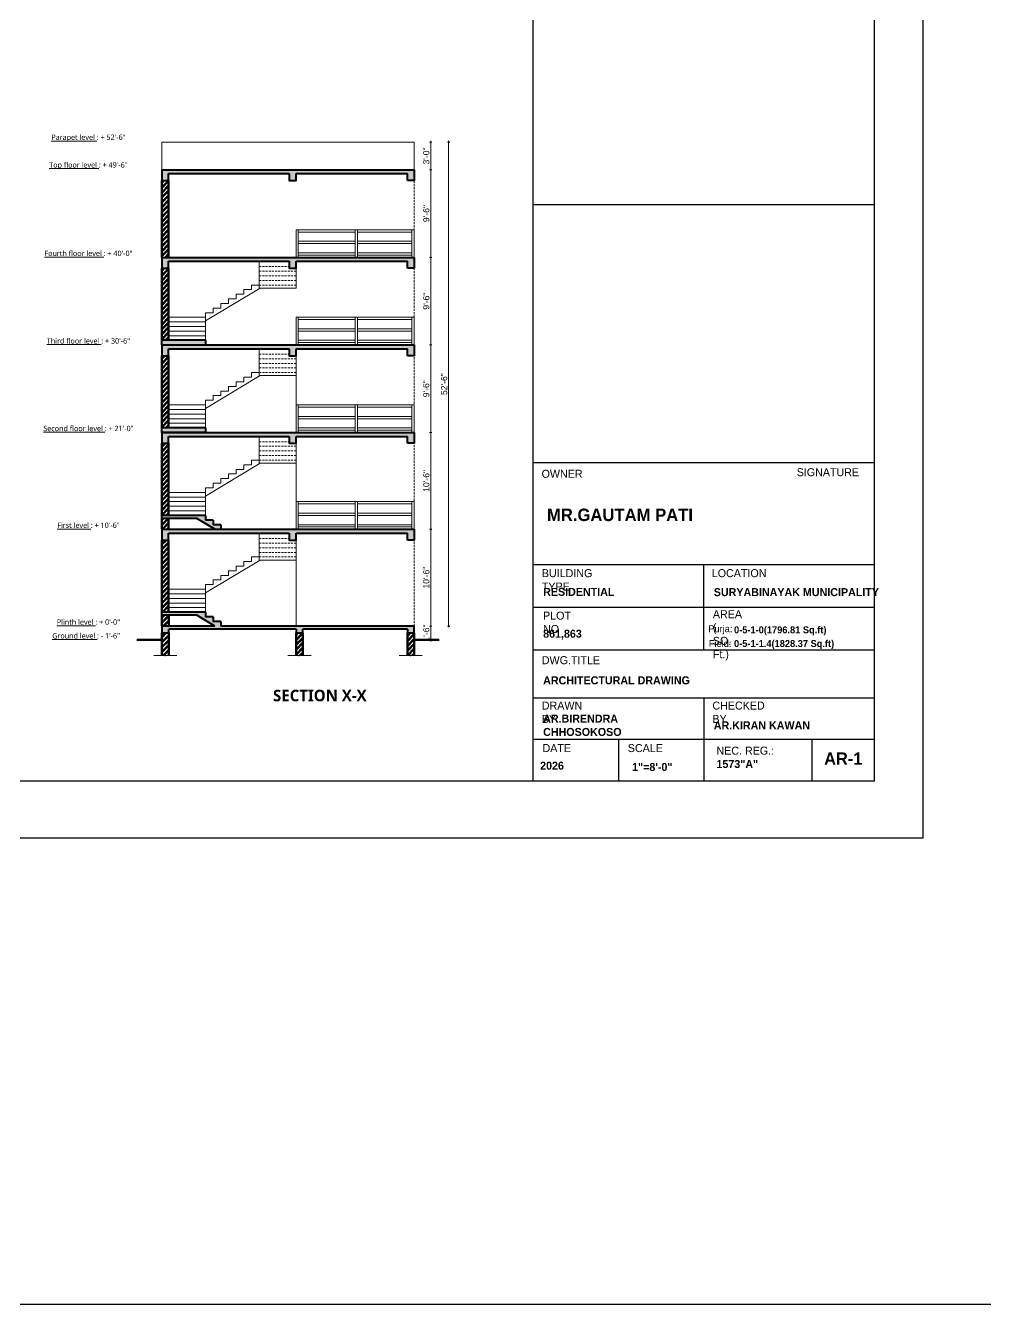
# Model space of a CAD drawing. Header units: inches. Extents: x -71 to 2682309, y -3332 to 801571.
# Drawn here: x 2669525 to 2670775, y 796370 to 798035 of the extents above; entities that cross this region are included whole.
import ezdxf

# ---------------------------------------------------------------- set-up
doc = ezdxf.new("R2010")
doc.units = ezdxf.units.IN
doc.header["$MEASUREMENT"] = 0
doc.header["$PDMODE"] = 99
doc.linetypes.add('HIDDEN2', pattern=[0.1875, 0.125, -0.0625])
doc.layers.add('ASHADE', color=253, linetype='Continuous')
doc.layers.add('lettring', color=7, linetype='Continuous')
for name, color, linetype, lineweight in [('BORDER', 5, 'Continuous', 60), ('CONC. OUTLINE RA', 150, 'Continuous', 40), ('Hatch', 254, 'Continuous', 9), ('hatch EA', 253, 'Continuous', 5), ('HATCH RA', 8, 'Continuous', 9), ('REINFORCEMENT RA', 1, 'Continuous', 30), ('stair EA', 132, 'Continuous', 5), ('Text', 7, 'Continuous', 20), ('wall EA', 24, 'Continuous', 40), ('WALL RA', 42, 'Continuous', 50)]:
    doc.layers.add(name, color=color, linetype=linetype, lineweight=lineweight)
doc.styles.add('ARIAL', font='GOTHIC.TTF')
doc.styles.add('DIM 8', font='arial.ttf', dxfattribs={"height": 8})
doc.styles.add('m4', font='', dxfattribs={"height": 9})
doc.styles.get("Standard").update_dxf_attribs({"font": 'arial.ttf'})
doc.styles.get('m4').set_extended_font_data('Revel Light')
doc.dimstyles.new('Copy of DIM 8', dxfattribs={"dimtxt": 8, "dimasz": 1, "dimexe": 6, "dimexo": 18, "dimgap": 1.6875, "dimtad": 1, "dimdec": 0, "dimzin": 3, "dimdsep": 46, "dimlunit": 4, "dimtxsty": 'DIM 8', "dimblk": 'dot 2', "dimcen": 0.09375, "dimse1": 1, "dimse2": 1, "dimclrd": 1, "dimclre": 1, "dimclrt": 256, "dimadec": 0, "dimazin": 0, "dimtfac": 0.75, "dimtdec": 0, "dimtix": 1, "dimtmove": 1, "dimatfit": 3, "dimldrblk": 'DOT', "dimfxl": 1, "dimtolj": 1, "dimtzin": 0, "dimlwd": 9, "dimlwe": 9, "dimarcsym": 0})
pattern_1 = [(50, (9309.816, 6336.964), (7.172601826, -0.62752135), [0.75, -8.25]), (355, (9309.816, 6336.964), (-1.387513336, 7.521921337), [0.6, -6.6]), (100.45144446, (9310.414, 6336.912), (5.785088467, 6.89439991), [0.63740192, -7.01142112]), (46.1842, (9309.816, 6338.964), (10.672413307, -1.655192808), [1.125, -12.375]), (96.6356355, (9310.705, 6338.826), (9.346619457, 9.741186008), [0.95610342, -10.5171376]), (351.184164, (9309.816, 6338.964), (9.34661945, 9.741186003), [0.9, -9.90000001]), (21, (9310.816, 6338.464), (5.969070521, -4.026188907), [0.75, -8.25]), (326, (9310.816, 6338.464), (2.43315332, 7.25150045), [0.6, -6.6]), (71.45144474, (9311.3134, 6338.129), (8.402223767, 3.225311528), [0.6374019, -7.01142112]), (37.5, (9309.816, 6336.9642), (0.1215985532, 3.3289385383), [0, -6.52, 0, -6.7, 0, -6.625]), (7.5, (9309.816, 6336.9642), (2.6306953744, 3.944117119), [0, -3.82, 0, -6.37, 0, -2.525]), (327.5, (9307.586, 6336.9642), (5.3382243617, -0.2255487173), [0, -2.5, 0, -7.8, 0, -10.35]), (317.5, (9306.586, 6336.964), (5.8318616934, 1.001049823), [0, -3.25, 0, -5.18, 0, -7.35])]

# ---------------------------------------------------------------- blocks, each defined once
blk = doc.blocks.new('dot1')
at = {"layer": 'Hatch'}
h = blk.add_hatch(color=256, dxfattribs=at)
edge = h.paths.add_edge_path()
edge.add_arc((0, 0), 1, 0, 360)
for p, q in [((3, 0), (-3, 0)), ((0, 3), (0, -3))]:
    blk.add_line(p, q, dxfattribs=at)
blk.add_circle((0, 0), 1, dxfattribs=at)
blk = doc.blocks.new('dot 2')
at = {"layer": 'Hatch', "xscale": 0.5, "yscale": 0.5, "zscale": 0.5}
blk.add_blockref('dot1', (0, 0), dxfattribs=at)
blk = doc.blocks.new('*D1207')
at = {"layer": 'Defpoints', "color": 0, "transparency": 16777216}
for p in [(0, 797733.4), (0, 797733.4), (2670031.4, 797619.4)]:
    blk.add_point(p, dxfattribs=at)
at = {"layer": 'lettring', "color": 1, "lineweight": 9, "transparency": 16777216}
blk.add_line((0, 797620.4), (0, 797732.4), dxfattribs=at)
for p, rotation in [((0, 797733.4), 90), ((0, 797619.4), 270)]:
    blk.add_blockref('dot 2', p, dxfattribs=dict(at, rotation=rotation))
at = {"layer": 'lettring', "transparency": 16777216, "insert": (-5.8, 797676.4), "char_height": 8, "attachment_point": 5, "rotation": 90, "style": 'DIM 8'}
blk.add_mtext('\\A1;9\'-6"', dxfattribs=at)
blk = doc.blocks.new('_Dot')
at = {"color": 0, "linetype": 'ByBlock', "lineweight": -2}
blk.add_line((-0.5, 0), (-1, 0), dxfattribs=at)
at = {"color": 0, "linetype": 'ByBlock', "const_width": 0.5}
blk.add_lwpolyline([(-0.25, 0, 1), (0.25, 0, 1)], format="xyb", close=True, dxfattribs=at)
blk = doc.blocks.new('*D1208')
at = {"layer": 'Defpoints', "color": 0, "transparency": 16777216}
for p in [(0, 797847.4), (2670031.4, 797847.4), (0, 797733.4)]:
    blk.add_point(p, dxfattribs=at)
at = {"layer": 'lettring', "color": 1, "lineweight": 9, "transparency": 16777216}
blk.add_line((0, 797734.4), (0, 797846.4), dxfattribs=at)
for p, rotation in [((0, 797847.4), 90), ((0, 797733.4), 270)]:
    blk.add_blockref('dot 2', p, dxfattribs=dict(at, rotation=rotation))
at = {"layer": 'lettring', "transparency": 16777216, "insert": (-5.8, 797790.4), "char_height": 8, "attachment_point": 5, "rotation": 90, "style": 'DIM 8'}
blk.add_mtext('\\A1;9\'-6"', dxfattribs=at)
blk = doc.blocks.new('*D1209')
at = {"layer": 'Defpoints', "color": 0, "transparency": 16777216}
for p in [(2670022.4, 797253.4), (2670052.9, 797253.4), (2670031.4, 797235.4)]:
    blk.add_point(p, dxfattribs=at)
at = {"layer": 'lettring', "color": 1, "lineweight": 9, "transparency": 16777216}
for p, q in [((2670052.9, 797254.4), (2670052.9, 797255.4)), ((2670052.9, 797235.4), (2670052.9, 797253.4)), ((2670052.9, 797234.4), (2670052.9, 797233.4))]:
    blk.add_line(p, q, dxfattribs=at)
for p, rotation in [((2670052.9, 797253.4), 270), ((2670052.9, 797235.4), 90)]:
    blk.add_blockref('dot 2', p, dxfattribs=dict(at, rotation=rotation))
at = {"layer": 'lettring', "transparency": 16777216, "insert": (2670047.1, 797244.4), "char_height": 8, "attachment_point": 5, "rotation": 90, "style": 'DIM 8'}
blk.add_mtext('\\A1;1\'-6"', dxfattribs=at)
blk = doc.blocks.new('*D1210')
at = {"layer": 'Defpoints', "color": 0, "transparency": 16777216}
for p in [(2670031.4, 797379.4), (2670052.9, 797379.4), (2670022.4, 797253.4)]:
    blk.add_point(p, dxfattribs=at)
at = {"layer": 'lettring', "color": 1, "lineweight": 9, "transparency": 16777216}
blk.add_line((2670052.9, 797254.4), (2670052.9, 797378.4), dxfattribs=at)
for p, rotation in [((2670052.9, 797379.4), 90), ((2670052.9, 797253.4), 270)]:
    blk.add_blockref('dot 2', p, dxfattribs=dict(at, rotation=rotation))
at = {"layer": 'lettring', "transparency": 16777216, "insert": (2670047.1, 797316.4), "char_height": 8, "attachment_point": 5, "rotation": 90, "style": 'DIM 8'}
blk.add_mtext('\\A1;10\'-6"', dxfattribs=at)
blk = doc.blocks.new('*D1211')
at = {"layer": 'Defpoints', "color": 0, "transparency": 16777216}
for p in [(2670031.4, 797505.4), (2670052.9, 797505.4), (2670031.4, 797379.4)]:
    blk.add_point(p, dxfattribs=at)
at = {"layer": 'lettring', "color": 1, "lineweight": 9, "transparency": 16777216}
blk.add_line((2670052.9, 797380.4), (2670052.9, 797504.4), dxfattribs=at)
for p, rotation in [((2670052.9, 797505.4), 90), ((2670052.9, 797379.4), 270)]:
    blk.add_blockref('dot 2', p, dxfattribs=dict(at, rotation=rotation))
at = {"layer": 'lettring', "transparency": 16777216, "insert": (2670047.1, 797442.4), "char_height": 8, "attachment_point": 5, "rotation": 90, "style": 'DIM 8'}
blk.add_mtext('\\A1;10\'-6"', dxfattribs=at)
blk = doc.blocks.new('*D1212')
at = {"layer": 'Defpoints', "color": 0, "transparency": 16777216}
for p in [(2670031.4, 797619.4), (2670052.9, 797619.4), (2670031.4, 797505.4)]:
    blk.add_point(p, dxfattribs=at)
at = {"layer": 'lettring', "color": 1, "lineweight": 9, "transparency": 16777216}
blk.add_line((2670052.9, 797506.4), (2670052.9, 797618.4), dxfattribs=at)
for p, rotation in [((2670052.9, 797619.4), 90), ((2670052.9, 797505.4), 270)]:
    blk.add_blockref('dot 2', p, dxfattribs=dict(at, rotation=rotation))
at = {"layer": 'lettring', "transparency": 16777216, "insert": (2670047.1, 797562.4), "char_height": 8, "attachment_point": 5, "rotation": 90, "style": 'DIM 8'}
blk.add_mtext('\\A1;9\'-6"', dxfattribs=at)
blk = doc.blocks.new('*D1213')
at = {"layer": 'Defpoints', "color": 0, "transparency": 16777216}
for p in [(2670031.4, 797733.4), (2670052.9, 797733.4), (2670031.4, 797619.4)]:
    blk.add_point(p, dxfattribs=at)
at = {"layer": 'lettring', "color": 1, "lineweight": 9, "transparency": 16777216}
blk.add_line((2670052.9, 797620.4), (2670052.9, 797732.4), dxfattribs=at)
for p, rotation in [((2670052.9, 797733.4), 90), ((2670052.9, 797619.4), 270)]:
    blk.add_blockref('dot 2', p, dxfattribs=dict(at, rotation=rotation))
at = {"layer": 'lettring', "transparency": 16777216, "insert": (2670047.1, 797676.4), "char_height": 8, "attachment_point": 5, "rotation": 90, "style": 'DIM 8'}
blk.add_mtext('\\A1;9\'-6"', dxfattribs=at)
blk = doc.blocks.new('*D1214')
at = {"layer": 'Defpoints', "color": 0, "transparency": 16777216}
for p in [(2670031.4, 797847.4), (2670052.9, 797847.4), (2670031.4, 797733.4)]:
    blk.add_point(p, dxfattribs=at)
at = {"layer": 'lettring', "color": 1, "lineweight": 9, "transparency": 16777216}
blk.add_line((2670052.9, 797734.4), (2670052.9, 797846.4), dxfattribs=at)
for p, rotation in [((2670052.9, 797847.4), 90), ((2670052.9, 797733.4), 270)]:
    blk.add_blockref('dot 2', p, dxfattribs=dict(at, rotation=rotation))
at = {"layer": 'lettring', "transparency": 16777216, "insert": (2670047.1, 797790.4), "char_height": 8, "attachment_point": 5, "rotation": 90, "style": 'DIM 8'}
blk.add_mtext('\\A1;9\'-6"', dxfattribs=at)
blk = doc.blocks.new('*D1215')
at = {"layer": 'Defpoints', "color": 0, "transparency": 16777216}
for p in [(2670031.4, 797883.4), (2670052.9, 797883.4), (2670031.4, 797847.4)]:
    blk.add_point(p, dxfattribs=at)
at = {"layer": 'lettring', "color": 1, "lineweight": 9, "transparency": 16777216}
blk.add_line((2670052.9, 797848.4), (2670052.9, 797882.4), dxfattribs=at)
for p, rotation in [((2670052.9, 797883.4), 90), ((2670052.9, 797847.4), 270)]:
    blk.add_blockref('dot 2', p, dxfattribs=dict(at, rotation=rotation))
at = {"layer": 'lettring', "transparency": 16777216, "insert": (2670047.1, 797865.4), "char_height": 8, "attachment_point": 5, "rotation": 90, "style": 'DIM 8'}
blk.add_mtext('\\A1;3\'-0"', dxfattribs=at)
blk = doc.blocks.new('*D1206')
at = {"layer": 'Defpoints', "color": 0, "transparency": 16777216}
for p in [(2670031.4, 797883.4), (2670031.4, 797253.4), (2670076.2, 797253.4)]:
    blk.add_point(p, dxfattribs=at)
at = {"layer": 'lettring', "color": 1, "lineweight": 9, "transparency": 16777216}
blk.add_line((2670076.2, 797882.4), (2670076.2, 797254.4), dxfattribs=at)
for p, rotation in [((2670076.2, 797883.4), 90), ((2670076.2, 797253.4), 270)]:
    blk.add_blockref('dot 2', p, dxfattribs=dict(at, rotation=rotation))
at = {"layer": 'lettring', "transparency": 16777216, "insert": (2670070.4, 797568.4), "char_height": 8, "attachment_point": 5, "rotation": 90, "style": 'DIM 8'}
blk.add_mtext('\\A1;52\'-6"', dxfattribs=at)

msp = doc.modelspace()

# ---------------------------------------------------------------- hatches: boundary and pattern name
at = {"layer": 'hatch EA'}
h = msp.add_hatch(dxfattribs=at)
h.set_pattern_fill('ANSI32', color=256, scale=12)
h.set_pattern_definition([(45, (9309.816, 6336.964), (-3.181980515, 3.181980515), []), (45, (9311.9373, 6336.964), (-3.181980515, 3.181980515), [])])
h.paths.add_polyline_path([(2669711.5, 797244.4), (2669702.5, 797244.4), (2669702.5, 797215.2), (2669706.2, 797215.2), (2669706.6, 797214.3), (2669706.8, 797215.2), (2669707, 797216.1), (2669707.5, 797215.2), (2669711.5, 797215.2)])
h.paths.add_polyline_path([(2669886.4, 797244.4), (2669877.4, 797244.4), (2669877.4, 797215.2), (2669881.1, 797215.2), (2669881.5, 797214.3), (2669881.7, 797215.2), (2669881.9, 797216.1), (2669882.4, 797215.2), (2669886.4, 797215.2)])
h.paths.add_polyline_path([(2670031.4, 797244.4), (2670022.4, 797244.4), (2670022.4, 797215.2), (2670026, 797215.2), (2670026.4, 797214.3), (2670026.6, 797215.2), (2670026.9, 797216.1), (2670027.3, 797215.2), (2670031.4, 797215.2)])
h.paths.add_polyline_path([(2669711.4, 797365.4), (2669702.5, 797365.4), (2669702.5, 797271.4), (2669711.4, 797271.4)])
h.paths.add_polyline_path([(2669711.5, 797267.4), (2669702.5, 797267.4), (2669702.5, 797253.4), (2669711.5, 797253.4)])
h.paths.add_polyline_path([(2669711.4, 797393.4), (2669702.5, 797393.4), (2669702.5, 797379.4), (2669711.4, 797379.4)])
h.paths.add_polyline_path([(2669711.4, 797491.4), (2669702.5, 797491.4), (2669702.5, 797397.4), (2669711.4, 797397.4)])
h.paths.add_polyline_path([(2669711.4, 797605.4), (2669702.5, 797605.4), (2669702.5, 797511.4), (2669711.4, 797511.4)])
h.paths.add_polyline_path([(2669711.4, 797719.4), (2669702.5, 797719.4), (2669702.5, 797625.4), (2669711.4, 797625.4)])
h.paths.add_polyline_path([(2669711.4, 797833.4), (2669702.5, 797833.4), (2669702.5, 797733.4), (2669711.4, 797733.4)])
at = {"layer": 'HATCH RA', "transparency": 33554687}
h = msp.add_hatch(dxfattribs=at)
h.set_pattern_fill('AR-CONC', color=256)
h.set_pattern_definition(pattern_1)
h.paths.add_polyline_path([(2669877.4, 797842.4), (2670022.4, 797842.4), (2670022.4, 797833.4), (2670031.4, 797833.4), (2670031.4, 797847.4), (2669702.5, 797847.4), (2669702.5, 797833.4), (2669711.4, 797833.4), (2669711.4, 797842.4), (2669868.4, 797842.4), (2669868.4, 797833.4), (2669877.4, 797833.4)])
h = msp.add_hatch(dxfattribs=at)
h.set_pattern_fill('AR-CONC', color=256)
h.set_pattern_definition(pattern_1)
h.paths.add_polyline_path([(2669877.4, 797728.4), (2670022.4, 797728.4), (2670022.4, 797719.4), (2670031.4, 797719.4), (2670031.4, 797733.4), (2669702.5, 797733.4), (2669702.5, 797719.4), (2669711.4, 797719.4), (2669711.4, 797728.4), (2669868.4, 797728.4), (2669868.4, 797719.4), (2669877.4, 797719.4)])
h.paths.add_polyline_path([(2670031.4, 797619.4), (2669702.5, 797619.4), (2669702.5, 797605.4), (2669711.4, 797605.4), (2669711.4, 797614.4), (2669868.4, 797614.4), (2669868.4, 797605.4), (2669877.4, 797605.4), (2669877.4, 797614.4), (2670022.4, 797614.4), (2670022.4, 797605.4), (2670031.4, 797605.4)])
h.paths.add_polyline_path([(2669877.4, 797500.4), (2670022.4, 797500.4), (2670022.4, 797491.4), (2670031.4, 797491.4), (2670031.4, 797505.4), (2669702.5, 797505.4), (2669702.5, 797491.4), (2669711.4, 797491.4), (2669711.4, 797500.4), (2669868.4, 797500.4), (2669868.4, 797491.4), (2669877.4, 797491.4)])
h.paths.add_polyline_path([(2670031.4, 797379.4), (2669702.5, 797379.4), (2669702.5, 797365.4), (2669711.4, 797365.4), (2669711.4, 797374.4), (2669868.4, 797374.4), (2669868.4, 797365.4), (2669877.4, 797365.4), (2669877.4, 797374.4), (2670022.4, 797374.4), (2670022.4, 797365.4), (2670031.4, 797365.4)])
h.paths.add_polyline_path([(2670031.4, 797253.4), (2670022.4, 797253.4), (2669886.4, 797253.4), (2669877.4, 797253.4), (2669779.4, 797253.4), (2669779.4, 797259.4), (2669769.4, 797259.4), (2669769.4, 797265.4), (2669759.4, 797265.4), (2669759.4, 797271.4), (2669702.5, 797271.4), (2669702.5, 797267.4), (2669748.3, 797267.4), (2669771.7, 797253.4), (2669711.5, 797253.4), (2669702.5, 797253.4), (2669702.5, 797244.4), (2669711.5, 797244.4), (2669711.5, 797249.4), (2669877.4, 797249.4), (2669877.4, 797244.4), (2669886.4, 797244.4), (2669886.4, 797249.4), (2670022.4, 797249.4), (2670022.4, 797244.4), (2670031.4, 797244.4)])
h.paths.add_polyline_path([(2669779.4, 797385.4), (2669769.4, 797385.4), (2669769.4, 797391.4), (2669759.4, 797391.4), (2669759.4, 797397.4), (2669702.5, 797397.4), (2669702.5, 797393.4), (2669748.3, 797393.4), (2669771.7, 797379.4), (2669779.4, 797379.4)])
h.paths.add_polyline_path([(2669759.4, 797511.4), (2669702.5, 797511.4), (2669702.5, 797505.4), (2669759.4, 797505.4)])
h.paths.add_polyline_path([(2669759.4, 797625.4), (2669702.5, 797625.4), (2669702.5, 797619.4), (2669759.4, 797619.4)])

# ---------------------------------------------------------------- linework, layer by layer
at = {"layer": 'BORDER', "lineweight": 30}
for p, q in [((2670186.5, 797052), (2670186.5, 799142.6)), ((2670631.1, 797052), (2670631.1, 799142.6)), ((2670631.1, 797801.6), (2670186.5, 797801.6)), ((2670186.5, 797466.4), (2670631.1, 797466.4)), ((2670186.5, 797333.6), (2670631.1, 797333.6)), ((2670408.8, 797222.5), (2670408.8, 797333.6)), ((2670186.5, 797278.1), (2670631.1, 797278.1)), ((2670186.5, 797222.5), (2670631.1, 797222.5)), ((2670186.5, 797160), (2670631.1, 797160)), ((2670408.8, 797160), (2670408.8, 797052)), ((2670186.5, 797106), (2670631.1, 797106)), ((2670297.6, 797106), (2670297.6, 797052)), ((2670549.3, 797106), (2670549.3, 797052))]:
    msp.add_line(p, q, dxfattribs=at)
msp.add_lwpolyline([(2670631.1, 799142.6), (2669095, 799142.6), (2667654.4, 799142.6), (2667654.4, 798094.2), (2667654.4, 797052), (2669095, 797052), (2670631.1, 797052)], dxfattribs=at)
at = {"layer": 'CONC. OUTLINE RA'}
for p, q in [((2669702.5, 797847.4), (2670031.4, 797847.4)), ((2669702.5, 797847.4), (2669702.5, 797833.4)), ((2670031.4, 797847.4), (2670031.4, 797833.4)), ((2669702.5, 797833.4), (2669711.4, 797833.4)), ((2669711.4, 797842.4), (2669868.4, 797842.4)), ((2669711.4, 797833.4), (2669711.4, 797842.4)), ((2669877.4, 797842.4), (2670022.4, 797842.4)), ((2670022.4, 797833.4), (2670022.4, 797842.4)), ((2670031.4, 797833.4), (2670022.4, 797833.4)), ((2669702.5, 797733.4), (2670031.4, 797733.4)), ((2669702.5, 797733.4), (2669702.5, 797719.4)), ((2670031.4, 797733.4), (2670031.4, 797719.4)), ((2669702.5, 797719.4), (2669711.4, 797719.4)), ((2669711.4, 797728.4), (2669868.4, 797728.4)), ((2669711.4, 797719.4), (2669711.4, 797728.4)), ((2669877.4, 797728.4), (2670022.4, 797728.4)), ((2670022.4, 797719.4), (2670022.4, 797728.4)), ((2670031.4, 797719.4), (2670022.4, 797719.4)), ((2669759.4, 797625.4), (2669702.5, 797625.4)), ((2669702.5, 797619.4), (2669702.5, 797625.4)), ((2669702.5, 797619.4), (2670031.4, 797619.4)), ((2669702.5, 797619.4), (2669702.5, 797605.4)), ((2669711.4, 797614.4), (2669868.4, 797614.4)), ((2669711.4, 797605.4), (2669711.4, 797614.4)), ((2669759.4, 797625.4), (2669759.4, 797619.4)), ((2669877.4, 797614.4), (2670022.4, 797614.4)), ((2670022.4, 797605.4), (2670022.4, 797614.4)), ((2670031.4, 797619.4), (2670031.4, 797605.4)), ((2669702.5, 797605.4), (2669711.4, 797605.4)), ((2670031.4, 797605.4), (2670022.4, 797605.4)), ((2669759.4, 797511.4), (2669702.5, 797511.4)), ((2669702.5, 797505.4), (2669702.5, 797511.4)), ((2669702.5, 797505.4), (2670031.4, 797505.4)), ((2669702.5, 797505.4), (2669702.5, 797491.4)), ((2669759.4, 797505.4), (2669702.5, 797505.4)), ((2669711.4, 797500.4), (2669868.4, 797500.4)), ((2669711.4, 797491.4), (2669711.4, 797500.4)), ((2669759.4, 797511.4), (2669759.4, 797505.4)), ((2669877.4, 797500.4), (2670022.4, 797500.4)), ((2670022.4, 797491.4), (2670022.4, 797500.4)), ((2670031.4, 797505.4), (2670031.4, 797491.4)), ((2669702.5, 797491.4), (2669711.4, 797491.4)), ((2670031.4, 797491.4), (2670022.4, 797491.4)), ((2669759.4, 797397.4), (2669702.5, 797397.4)), ((2669702.5, 797393.4), (2669702.5, 797397.4)), ((2669759.4, 797397.4), (2669759.4, 797391.4)), ((2669748.3, 797393.4), (2669702.5, 797393.4)), ((2669702.5, 797379.4), (2670031.4, 797379.4)), ((2669702.5, 797379.4), (2669702.5, 797365.4)), ((2669771.7, 797379.4), (2669748.3, 797393.4)), ((2669769.4, 797391.4), (2669759.4, 797391.4)), ((2669769.4, 797391.4), (2669769.4, 797385.4)), ((2669779.4, 797385.4), (2669769.4, 797385.4)), ((2669779.4, 797385.4), (2669779.4, 797379.4)), ((2670031.4, 797379.4), (2670031.4, 797365.4)), ((2669702.5, 797365.4), (2669711.4, 797365.4)), ((2669711.4, 797374.4), (2669868.4, 797374.4)), ((2669711.4, 797365.4), (2669711.4, 797374.4)), ((2669877.4, 797374.4), (2670022.4, 797374.4)), ((2670022.4, 797365.4), (2670022.4, 797374.4)), ((2670031.4, 797365.4), (2670022.4, 797365.4)), ((2669759.4, 797271.4), (2669702.5, 797271.4)), ((2669702.5, 797267.4), (2669702.5, 797271.4)), ((2669748.3, 797267.4), (2669702.5, 797267.4)), ((2669771.7, 797253.4), (2669748.3, 797267.4)), ((2669759.4, 797271.4), (2669759.4, 797265.4)), ((2669769.4, 797265.4), (2669759.4, 797265.4)), ((2669769.4, 797265.4), (2669769.4, 797259.4)), ((2669771.7, 797253.4), (2669711.5, 797253.4)), ((2669877.4, 797249.4), (2669711.5, 797249.4)), ((2669779.4, 797259.4), (2669769.4, 797259.4)), ((2669779.4, 797259.4), (2669779.4, 797253.4)), ((2669877.4, 797253.4), (2669779.4, 797253.4)), ((2670022.4, 797253.4), (2669886.4, 797253.4)), ((2670022.4, 797249.4), (2669886.4, 797249.4))]:
    msp.add_line(p, q, dxfattribs=at)
for points in [[(2669868.4, 797842.4), (2669868.4, 797833.4), (2669877.4, 797833.4), (2669877.4, 797842.4)], [(2669868.4, 797728.4), (2669868.4, 797719.4), (2669877.4, 797719.4), (2669877.4, 797728.4)], [(2669868.4, 797614.4), (2669868.4, 797605.4), (2669877.4, 797605.4), (2669877.4, 797614.4)], [(2669868.4, 797500.4), (2669868.4, 797491.4), (2669877.4, 797491.4), (2669877.4, 797500.4)], [(2669868.4, 797374.4), (2669868.4, 797365.4), (2669877.4, 797365.4), (2669877.4, 797374.4)], [(2669711.5, 797253.4), (2669702.5, 797253.4), (2669702.5, 797244.4), (2669711.5, 797244.4), (2669711.5, 797249.4)], [(2669886.4, 797253.4), (2669877.4, 797253.4)], [(2669877.4, 797249.4), (2669877.4, 797244.4), (2669886.4, 797244.4), (2669886.4, 797249.4)], [(2670022.4, 797249.4), (2670022.4, 797244.4), (2670031.4, 797244.4), (2670031.4, 797253.4), (2670022.4, 797253.4)]]:
    msp.add_lwpolyline(points, dxfattribs=at)
at = {"layer": 'Defpoints'}
msp.add_lwpolyline([(2667525.9, 799217.4), (2670693.9, 799217.4), (2670693.9, 796977.2), (2667525.9, 796977.2)], close=True, dxfattribs=at)
at = {"layer": 'REINFORCEMENT RA'}
msp.add_lwpolyline([(2666637.8, 799700), (2674514.3, 799700), (2674514.3, 796370.3), (2666637.8, 796370.3)], close=True, dxfattribs=at)
at = {"layer": 'stair EA'}
for p, q in [((2669702.5, 797847.4), (2669702.5, 797883.4)), ((2670031.4, 797883.4), (2669702.5, 797883.4)), ((2670031.4, 797847.4), (2670031.4, 797883.4)), ((2669877.4, 797769.4), (2670031.4, 797769.4)), ((2669877.4, 797769.4), (2669877.4, 797733.4)), ((2669880.4, 797769.4), (2669880.4, 797733.4)), ((2669880.4, 797766.4), (2669954.4, 797766.4)), ((2669954.4, 797769.4), (2669954.4, 797733.4)), ((2669957.4, 797769.4), (2669957.4, 797733.4)), ((2669957.4, 797766.4), (2670028.4, 797766.4)), ((2670028.4, 797769.4), (2670028.4, 797733.4)), ((2670031.4, 797769.4), (2670031.4, 797733.4)), ((2669880.4, 797754.4), (2669954.4, 797754.4)), ((2669880.4, 797751.4), (2669954.4, 797751.4)), ((2669957.4, 797754.4), (2670028.4, 797754.4)), ((2669957.4, 797751.4), (2670028.4, 797751.4)), ((2669880.4, 797739.4), (2669954.4, 797739.4)), ((2669880.4, 797736.4), (2669954.4, 797736.4)), ((2669957.4, 797739.4), (2670028.4, 797739.4)), ((2669957.4, 797736.4), (2670028.4, 797736.4)), ((2669829.4, 797703.4), (2669829.4, 797728.4)), ((2669877.4, 797728.4), (2669877.4, 797693.4)), ((2669819.4, 797691.4), (2669819.4, 797697.4)), ((2669819.4, 797697.4), (2669829.4, 797697.4)), ((2669829.4, 797692.7), (2669829.4, 797703.4)), ((2669759.4, 797650.7), (2669830.6, 797693.4)), ((2669789.4, 797673.4), (2669789.4, 797679.4)), ((2669789.4, 797679.4), (2669799.4, 797679.4)), ((2669799.4, 797679.4), (2669799.4, 797685.4)), ((2669799.4, 797685.4), (2669809.4, 797685.4)), ((2669809.4, 797685.4), (2669809.4, 797691.4)), ((2669809.4, 797691.4), (2669819.4, 797691.4)), ((2669830.6, 797693.4), (2669877.4, 797693.4)), ((2669769.4, 797661.4), (2669769.4, 797667.4)), ((2669769.4, 797667.4), (2669779.4, 797667.4)), ((2669779.4, 797667.4), (2669779.4, 797673.4)), ((2669779.4, 797673.4), (2669789.4, 797673.4)), ((2669759.4, 797655.4), (2669711.4, 797655.4)), ((2669759.4, 797649.4), (2669711.4, 797649.4)), ((2669759.4, 797655.4), (2669759.4, 797661.4)), ((2669759.4, 797661.4), (2669769.4, 797661.4)), ((2669759.4, 797625.4), (2669759.4, 797655.4)), ((2669877.4, 797655.4), (2670031.4, 797655.4)), ((2669877.4, 797655.4), (2669877.4, 797619.4)), ((2669877.4, 797655.4), (2670031.4, 797655.4)), ((2669877.4, 797655.4), (2669877.4, 797619.4)), ((2669880.4, 797655.4), (2669880.4, 797619.4)), ((2669880.4, 797655.4), (2669880.4, 797619.4)), ((2669880.4, 797652.4), (2669954.4, 797652.4)), ((2669880.4, 797652.4), (2669954.4, 797652.4)), ((2669954.4, 797655.4), (2669954.4, 797619.4)), ((2669954.4, 797655.4), (2669954.4, 797619.4)), ((2669957.4, 797655.4), (2669957.4, 797619.4)), ((2669957.4, 797655.4), (2669957.4, 797619.4)), ((2669957.4, 797652.4), (2670028.4, 797652.4)), ((2669957.4, 797652.4), (2670028.4, 797652.4)), ((2670028.4, 797655.4), (2670028.4, 797619.4)), ((2670028.4, 797655.4), (2670028.4, 797619.4)), ((2670031.4, 797655.4), (2670031.4, 797619.4)), ((2670031.4, 797655.4), (2670031.4, 797619.4)), ((2669759.4, 797643.4), (2669711.4, 797643.4)), ((2669759.4, 797637.4), (2669711.4, 797637.4)), ((2669759.4, 797631.4), (2669711.4, 797631.4)), ((2669880.4, 797640.4), (2669954.4, 797640.4)), ((2669880.4, 797640.4), (2669954.4, 797640.4)), ((2669880.4, 797637.4), (2669954.4, 797637.4)), ((2669880.4, 797637.4), (2669954.4, 797637.4)), ((2669957.4, 797640.4), (2670028.4, 797640.4)), ((2669957.4, 797640.4), (2670028.4, 797640.4)), ((2669957.4, 797637.4), (2670028.4, 797637.4)), ((2669957.4, 797637.4), (2670028.4, 797637.4)), ((2669829.4, 797589.4), (2669829.4, 797614.4)), ((2669877.4, 797614.4), (2669877.4, 797579.4)), ((2669880.4, 797625.4), (2669954.4, 797625.4)), ((2669880.4, 797625.4), (2669954.4, 797625.4)), ((2669880.4, 797622.4), (2669954.4, 797622.4)), ((2669880.4, 797622.4), (2669954.4, 797622.4)), ((2669957.4, 797625.4), (2670028.4, 797625.4)), ((2669957.4, 797625.4), (2670028.4, 797625.4)), ((2669957.4, 797622.4), (2670028.4, 797622.4)), ((2669957.4, 797622.4), (2670028.4, 797622.4)), ((2669877.4, 797605.4), (2669877.4, 797505.4)), ((2669759.4, 797536.7), (2669830.6, 797579.4)), ((2669819.4, 797577.4), (2669819.4, 797583.4)), ((2669819.4, 797583.4), (2669829.4, 797583.4)), ((2669829.4, 797578.7), (2669829.4, 797589.4)), ((2669830.6, 797579.4), (2669877.4, 797579.4)), ((2669789.4, 797559.4), (2669789.4, 797565.4)), ((2669789.4, 797565.4), (2669799.4, 797565.4)), ((2669799.4, 797565.4), (2669799.4, 797571.4)), ((2669799.4, 797571.4), (2669809.4, 797571.4)), ((2669809.4, 797571.4), (2669809.4, 797577.4)), ((2669809.4, 797577.4), (2669819.4, 797577.4)), ((2669759.4, 797541.4), (2669759.4, 797547.4)), ((2669759.4, 797547.4), (2669769.4, 797547.4)), ((2669769.4, 797547.4), (2669769.4, 797553.4)), ((2669769.4, 797553.4), (2669779.4, 797553.4)), ((2669779.4, 797553.4), (2669779.4, 797559.4)), ((2669779.4, 797559.4), (2669789.4, 797559.4)), ((2669759.4, 797541.4), (2669711.4, 797541.4)), ((2669759.4, 797535.4), (2669711.4, 797535.4)), ((2669759.4, 797529.4), (2669711.4, 797529.4)), ((2669759.4, 797511.4), (2669759.4, 797541.4)), ((2669877.4, 797541.4), (2670031.4, 797541.4)), ((2669877.4, 797541.4), (2669877.4, 797505.4)), ((2669880.4, 797541.4), (2669880.4, 797505.4)), ((2669880.4, 797538.4), (2669954.4, 797538.4)), ((2669954.4, 797541.4), (2669954.4, 797505.4)), ((2669957.4, 797541.4), (2669957.4, 797505.4)), ((2669957.4, 797538.4), (2670028.4, 797538.4)), ((2670028.4, 797541.4), (2670028.4, 797505.4)), ((2670031.4, 797541.4), (2670031.4, 797505.4)), ((2669759.4, 797523.4), (2669711.4, 797523.4)), ((2669759.4, 797517.4), (2669711.4, 797517.4)), ((2669880.4, 797526.4), (2669954.4, 797526.4)), ((2669880.4, 797523.4), (2669954.4, 797523.4)), ((2669957.4, 797526.4), (2670028.4, 797526.4)), ((2669957.4, 797523.4), (2670028.4, 797523.4)), ((2669829.4, 797475.4), (2669829.4, 797500.4)), ((2669877.4, 797500.4), (2669877.4, 797465.4)), ((2669877.4, 797500.4), (2669877.4, 797379.4)), ((2669880.4, 797511.4), (2669954.4, 797511.4)), ((2669880.4, 797508.4), (2669954.4, 797508.4)), ((2669957.4, 797511.4), (2670028.4, 797511.4)), ((2669957.4, 797508.4), (2670028.4, 797508.4)), ((2669759.4, 797422.7), (2669830.6, 797465.4)), ((2669809.4, 797457.4), (2669809.4, 797463.4)), ((2669809.4, 797463.4), (2669819.4, 797463.4)), ((2669819.4, 797463.4), (2669819.4, 797469.4)), ((2669819.4, 797469.4), (2669829.4, 797469.4)), ((2669829.4, 797464.7), (2669829.4, 797475.4)), ((2669830.6, 797465.4), (2669877.4, 797465.4)), ((2669789.4, 797445.4), (2669789.4, 797451.4)), ((2669789.4, 797451.4), (2669799.4, 797451.4)), ((2669799.4, 797451.4), (2669799.4, 797457.4)), ((2669799.4, 797457.4), (2669809.4, 797457.4)), ((2669759.4, 797427.4), (2669759.4, 797433.4)), ((2669759.4, 797433.4), (2669769.4, 797433.4)), ((2669769.4, 797433.4), (2669769.4, 797439.4)), ((2669769.4, 797439.4), (2669779.4, 797439.4)), ((2669779.4, 797439.4), (2669779.4, 797445.4)), ((2669779.4, 797445.4), (2669789.4, 797445.4)), ((2669759.4, 797427.4), (2669711.4, 797427.4)), ((2669759.4, 797421.4), (2669711.4, 797421.4)), ((2669759.4, 797415.4), (2669711.4, 797415.4)), ((2669759.4, 797397.4), (2669759.4, 797427.4)), ((2669877.4, 797415.4), (2670031.4, 797415.4)), ((2669877.4, 797415.4), (2669877.4, 797379.4)), ((2669880.4, 797415.4), (2669880.4, 797379.4)), ((2669880.4, 797412.4), (2669954.4, 797412.4)), ((2669954.4, 797415.4), (2669954.4, 797379.4)), ((2669957.4, 797415.4), (2669957.4, 797379.4)), ((2669957.4, 797412.4), (2670028.4, 797412.4)), ((2670028.4, 797415.4), (2670028.4, 797379.4)), ((2670031.4, 797415.4), (2670031.4, 797379.4)), ((2669759.4, 797409.4), (2669711.4, 797409.4)), ((2669759.4, 797403.4), (2669711.4, 797403.4)), ((2669880.4, 797400.4), (2669954.4, 797400.4)), ((2669880.4, 797397.4), (2669954.4, 797397.4)), ((2669957.4, 797400.4), (2670028.4, 797400.4)), ((2669957.4, 797397.4), (2670028.4, 797397.4)), ((2669880.4, 797385.4), (2669954.4, 797385.4)), ((2669880.4, 797382.4), (2669954.4, 797382.4)), ((2669957.4, 797385.4), (2670028.4, 797385.4)), ((2669957.4, 797382.4), (2670028.4, 797382.4)), ((2669829.4, 797349.4), (2669829.4, 797374.4)), ((2669877.4, 797374.4), (2669877.4, 797339.4)), ((2669877.4, 797374.4), (2669877.4, 797253.4)), ((2669829.4, 797338.7), (2669829.4, 797349.4)), ((2669759.4, 797296.7), (2669830.6, 797339.4)), ((2669799.4, 797325.4), (2669799.4, 797331.4)), ((2669799.4, 797331.4), (2669809.4, 797331.4)), ((2669809.4, 797331.4), (2669809.4, 797337.4)), ((2669809.4, 797337.4), (2669819.4, 797337.4)), ((2669819.4, 797337.4), (2669819.4, 797343.4)), ((2669819.4, 797343.4), (2669829.4, 797343.4)), ((2669830.6, 797339.4), (2669877.4, 797339.4)), ((2669769.4, 797307.4), (2669769.4, 797313.4)), ((2669769.4, 797313.4), (2669779.4, 797313.4)), ((2669779.4, 797313.4), (2669779.4, 797319.4)), ((2669779.4, 797319.4), (2669789.4, 797319.4)), ((2669789.4, 797319.4), (2669789.4, 797325.4)), ((2669789.4, 797325.4), (2669799.4, 797325.4)), ((2669759.4, 797301.4), (2669711.4, 797301.4)), ((2669759.4, 797301.4), (2669759.4, 797307.4)), ((2669759.4, 797307.4), (2669769.4, 797307.4)), ((2669759.4, 797271.4), (2669759.4, 797301.4)), ((2669759.4, 797295.4), (2669711.4, 797295.4)), ((2669759.4, 797289.4), (2669711.4, 797289.4)), ((2669759.4, 797283.4), (2669711.4, 797283.4)), ((2669759.4, 797277.4), (2669711.4, 797277.4)), ((2669692, 797215.2), (2669706.2, 797215.2)), ((2669706.6, 797214.3), (2669706.2, 797215.2)), ((2669706.8, 797215.2), (2669706.6, 797214.3)), ((2669706.8, 797215.2), (2669707, 797216.1)), ((2669707, 797216.1), (2669707.5, 797215.2)), ((2669707.5, 797215.2), (2669722.1, 797215.2)), ((2669866.9, 797215.2), (2669881.1, 797215.2)), ((2669881.5, 797214.3), (2669881.1, 797215.2)), ((2669881.7, 797215.2), (2669881.5, 797214.3)), ((2669881.7, 797215.2), (2669881.9, 797216.1)), ((2669881.9, 797216.1), (2669882.4, 797215.2)), ((2669882.4, 797215.2), (2669897, 797215.2)), ((2670011.8, 797215.2), (2670026, 797215.2)), ((2670026.4, 797214.3), (2670026, 797215.2)), ((2670026.6, 797215.2), (2670026.4, 797214.3)), ((2670026.6, 797215.2), (2670026.9, 797216.1)), ((2670026.9, 797216.1), (2670027.3, 797215.2)), ((2670027.3, 797215.2), (2670041.9, 797215.2))]:
    msp.add_line(p, q, dxfattribs=at)
at = {"layer": 'stair EA', "linetype": 'HIDDEN2', "ltscale": 22}
for p, q in [((2670031.4, 797739.4), (2670031.4, 797833.4)), ((2670031.4, 797622.4), (2670031.4, 797734.4)), ((2669829.4, 797727.4), (2669868.4, 797727.4)), ((2669829.4, 797721.4), (2669868.4, 797721.4)), ((2669829.4, 797715.4), (2669877.4, 797715.4)), ((2669829.4, 797709.4), (2669877.4, 797709.4)), ((2669829.4, 797703.4), (2669877.4, 797703.4)), ((2669829.4, 797697.4), (2669877.4, 797697.4)), ((2669829.4, 797613.4), (2669868.4, 797613.4)), ((2669829.4, 797607.4), (2669868.4, 797607.4)), ((2669829.4, 797601.4), (2669877.4, 797601.4)), ((2670031.4, 797493.4), (2670031.4, 797605.4)), ((2669829.4, 797595.4), (2669877.4, 797595.4)), ((2669829.4, 797589.4), (2669877.4, 797589.4)), ((2669829.4, 797583.4), (2669877.4, 797583.4)), ((2669829.4, 797499.4), (2669868.4, 797499.4)), ((2669829.4, 797493.4), (2669868.4, 797493.4)), ((2669829.4, 797487.4), (2669877.4, 797487.4)), ((2669829.4, 797481.4), (2669877.4, 797481.4)), ((2670031.4, 797379.4), (2670031.4, 797491.4)), ((2669829.4, 797475.4), (2669877.4, 797475.4)), ((2669829.4, 797469.4), (2669877.4, 797469.4)), ((2669829.4, 797373.4), (2669868.4, 797373.4)), ((2669829.4, 797367.4), (2669868.4, 797367.4)), ((2670031.4, 797253.4), (2670031.4, 797365.4)), ((2669829.4, 797361.4), (2669877.4, 797361.4)), ((2669829.4, 797355.4), (2669877.4, 797355.4)), ((2669829.4, 797349.4), (2669877.4, 797349.4)), ((2669829.4, 797343.4), (2669877.4, 797343.4))]:
    msp.add_line(p, q, dxfattribs=at)
at = {"layer": 'stair EA', "linetype": 'HIDDEN2', "ltscale": 5}
for p, q in [((2669829.4, 797505.4), (2669877.4, 797505.4)), ((2669829.4, 797379.4), (2669877.4, 797379.4))]:
    msp.add_line(p, q, dxfattribs=at)
at = {"layer": 'wall EA', "lineweight": 60}
for p, q in [((2669702.5, 797235.4), (2669670.1, 797235.4)), ((2670063.8, 797235.4), (2670031.4, 797235.4))]:
    msp.add_line(p, q, dxfattribs=at)
at = {"layer": 'WALL RA'}
for p, q in [((2669702.5, 797733.4), (2669702.5, 797833.4)), ((2669711.4, 797733.4), (2669711.4, 797833.4)), ((2669702.5, 797625.4), (2669702.5, 797719.4)), ((2669711.4, 797625.4), (2669711.4, 797719.4)), ((2669702.5, 797511.4), (2669702.5, 797605.4)), ((2669711.4, 797511.4), (2669711.4, 797605.4)), ((2669702.5, 797397.4), (2669702.5, 797491.4)), ((2669711.4, 797397.4), (2669711.4, 797491.4)), ((2669702.5, 797379.4), (2669702.5, 797393.4)), ((2669711.4, 797379.4), (2669711.4, 797393.4)), ((2669702.5, 797271.4), (2669702.5, 797365.4)), ((2669711.4, 797271.4), (2669711.4, 797365.4)), ((2669702.5, 797253.4), (2669702.5, 797267.4)), ((2669711.5, 797253.4), (2669711.5, 797267.4)), ((2669702.5, 797215.2), (2669702.5, 797244.4)), ((2669711.5, 797215.2), (2669711.5, 797244.4)), ((2669877.4, 797215.2), (2669877.4, 797244.4)), ((2669886.4, 797215.2), (2669886.4, 797244.4)), ((2670022.4, 797215.2), (2670022.4, 797244.4)), ((2670031.4, 797215.2), (2670031.4, 797244.4))]:
    msp.add_line(p, q, dxfattribs=at)

# ---------------------------------------------------------------- texts
at = {"layer": 'ASHADE', "char_height": 10.419, "attachment_point": 1, "style": 'ARIAL'}
for s, insert, width in [('{\\fCentury Gothic|b0|i0|c0|p34;\\W1;OWNER}', (2670197.3, 797456.9), 0.997), ('{\\fCentury Gothic|b0|i0|c0|p34;\\W1;SIGNATURE}', (2670529.6, 797458.9), 0.997), ('{\\fCentury Gothic|b0|i0|c0|p34;\\W1;BUILDING TYPE}', (2670197.6, 797327.5), 0.997), ('{\\fCentury Gothic|b0|i0|c0|p34;\\W1;LOCATION}', (2670419, 797327.5), 0.997), ('{\\fCentury Gothic|b0|i0|c0|p34;\\W1;PLOT NO}', (2670199.2, 797272.2), 0.997), ('{\\fCentury Gothic|b0|i0|c0|p34;\\W1;AREA ( SQ. Ft.) }', (2670420.4, 797274.1), 0.997), ('{\\fCentury Gothic|b0|i0|c0|p34;\\W1;DWG.TITLE}', (2670197.6, 797214.2), 0.997), ('{\\fCentury Gothic|b0|i0|c0|p34;\\W1;DRAWN BY}', (2670197.6, 797155.1), 0.997), ('{\\fCentury Gothic|b0|i0|c0|p34;\\W1;CHECKED BY}', (2670419.8, 797155.1), 0.997), ('{\\fCentury Gothic|b0|i0|c0|p34;\\W1;DATE}', (2670198.5, 797099.8), 0.997), ('{\\fCentury Gothic|b0|i0|c0|p34;SCALE}', (2670309.6, 797099.8), 73.397), ('{\\fCentury Gothic|b0|i0|c0|p34;NEC. REG.:\\P\\fStylus BT|b1|i0|c0|p34;1573"A"}', (2670425.1, 797096.4), 119.942)]:
    msp.add_mtext(s, dxfattribs=dict(at, insert=insert, width=width))
at = {"layer": 'Text', "width": 252.385, "attachment_point": 5}
for s, insert, char_height in [('{\\fTrebuchet MS|b0|i0|c0|p34;\\LParapet level\\l : + 52\'-6"}', (2669607, 797888.6, 0), 7), ('{\\fTrebuchet MS|b0|i0|c0|p34;\\LTop floor level\\l : + 49\'-6"}', (2669607, 797852.6, 0), 7), ('{\\fTrebuchet MS|b0|i0|c0|p34;\\LFourth floor level\\l : + 40\'-0"}', (2669607, 797738.6, 0), 7), ('{\\fTrebuchet MS|b0|i0|c0|p34;\\LThird floor level\\l : + 30\'-6"}', (2669607, 797624.6, 0), 7), ('{\\fTrebuchet MS|b0|i0|c0|p34;\\LSecond floor level\\l : + 21\'-0"}', (2669607, 797510.6, 0), 7), ('{\\fTrebuchet MS|b0|i0|c0|p34;\\LFirst level\\l : + 10\'-6"}', (2669607, 797384.6, 0), 7), ('{\\fTrebuchet MS|b0|i0|c0|p34;\\LPlinth level\\l : + 0\'-0"}', (2669607, 797258.6, 0), 7), ('{\\fTrebuchet MS|b0|i0|c0|p34;\\LGround level\\l : - 1\'-6"}', (2669604, 797240.7, 0), 7), ('{\\fTrebuchet MS|b1|i0|c0|p34;SECTION X-X}', (2669908.4, 797162.9), 15)]:
    msp.add_mtext(s, dxfattribs=dict(at, insert=insert, char_height=char_height))
at = {"layer": 'Text', "attachment_point": 4}
for s, insert, char_height, width, style in [('{\\fStylus BT|b1|i0|c0|p34;\\H1.4x;MR.GAUTAM PATI }', (2670204.3, 797398.1), 11.577, 321.934, 'm4'), ('{\\fStylus BT|b1|i0|c0|p34;RESIDENTIAL\\fCentury Gothic|b1|i0|c0|p34;\\H0.8x; }', (2670199.3, 797297.9), 10.419, 186.532, 'ARIAL'), ('{\\fStylus BT|b1|i0|c0|p34;SURYABINAYAK MUNICIPALITY}', (2670421.6, 797297.5), 10.419, 260.901, 'ARIAL'), ('{\\fStylus BT|b1|i0|c0|p34;861,863}', (2670199.3, 797242.3), 10.419, 186.532, 'ARIAL'), ('{\\fCentury Gothic|b0|i0|c0|p34;\\W1;Purja:}', (2670414.4, 797248.6), 9, 186.532, 'ARIAL'), ('{\\fStylus BT|b1|i0|c0|p34;0-5-1-0(1796.81 Sq.ft)}', (2670448, 797247.2), 9, 186.532, 'ARIAL'), ('{\\fCentury Gothic|b0|i0|c0|p34;\\W1;Field:}', (2670415.1, 797230.6), 9, 186.532, 'ARIAL'), ('{\\fStylus BT|b1|i0|c0|p34;0-5-1-1.4(1828.37 Sq.ft)}', (2670448, 797229.3), 9, 186.532, 'ARIAL'), ('{\\fStylus BT|b1|i0|c0|p34;ARCHITECTURAL DRAWING}', (2670199.3, 797182.7), 10.419, 431.787, 'ARIAL'), ('\\A1;{\\fStylus BT|b1|i0|c0|p34;AR.BIRENDRA CHHOSOKOSO}', (2670199.3, 797124.2), 10.419, 186.532, 'ARIAL'), ('\\A1;{\\fStylus BT|b1|i0|c0|p34;AR.KIRAN KAWAN}', (2670421.6, 797124.2), 10.419, 186.532, 'ARIAL'), ('{\\fStylus BT|b1|i0|c0|p34;2026}', (2670195.4, 797071.6), 10.419, 186.532, 'ARIAL'), ('{\\fStylus BT|b1|i0|c0|p34;1"=8\'-0"}', (2670315.2, 797069.9), 10.419, 186.532, 'ARIAL')]:
    msp.add_mtext(s, dxfattribs=dict(at, insert=insert, char_height=char_height, width=width, style=style))
at = {"layer": 'Text', "insert": (2670565.4, 797080.9), "char_height": 15.952, "attachment_point": 4, "style": 'ARIAL'}
msp.add_mtext('\\A1;\\pi-0.00207;{\\fStylus BT|b1|i0|c0|p34;AR-1}', dxfattribs=at)

# ---------------------------------------------------------------- dimensions: what is measured, and where the dimension line sits
at = {"layer": 'lettring'}
for base, p1, p2, picture, middle in [((2670052.9, 797883.4), (2670031.4, 797847.4), (2670031.4, 797883.4), '*D1215', (2670047.1, 797865.4)), ((2670076.2, 797253.4), (2670031.4, 797883.4), (2670031.4, 797253.4), '*D1206', (2670070.4, 797568.4)), ((0, 797847.4), (0, 797733.4), (2670031.4, 797847.4), '*D1208', (-5.8, 797790.4)), ((2670052.9, 797847.4), (2670031.4, 797733.4), (2670031.4, 797847.4), '*D1214', (2670047.1, 797790.4)), ((0, 797733.4), (2670031.4, 797619.4), (0, 797733.4), '*D1207', (-5.8, 797676.4)), ((2670052.9, 797733.4), (2670031.4, 797619.4), (2670031.4, 797733.4), '*D1213', (2670047.1, 797676.4)), ((2670052.9, 797619.4), (2670031.4, 797505.4), (2670031.4, 797619.4), '*D1212', (2670047.1, 797562.4)), ((2670052.9, 797505.4), (2670031.4, 797379.4), (2670031.4, 797505.4), '*D1211', (2670047.1, 797442.4)), ((2670052.9, 797379.4), (2670022.4, 797253.4), (2670031.4, 797379.4), '*D1210', (2670047.1, 797316.4)), ((2670052.9, 797253.4), (2670031.4, 797235.4), (2670022.4, 797253.4), '*D1209', (2670047.1, 797244.4))]:
    dim = msp.add_linear_dim(base=base, p1=p1, p2=p2, angle=90, dimstyle='Copy of DIM 8', dxfattribs=at)
    dim.commit()
    dim.dimension.update_dxf_attribs({"geometry": picture, "text_midpoint": middle})

doc.saveas('drawing.dxf')
